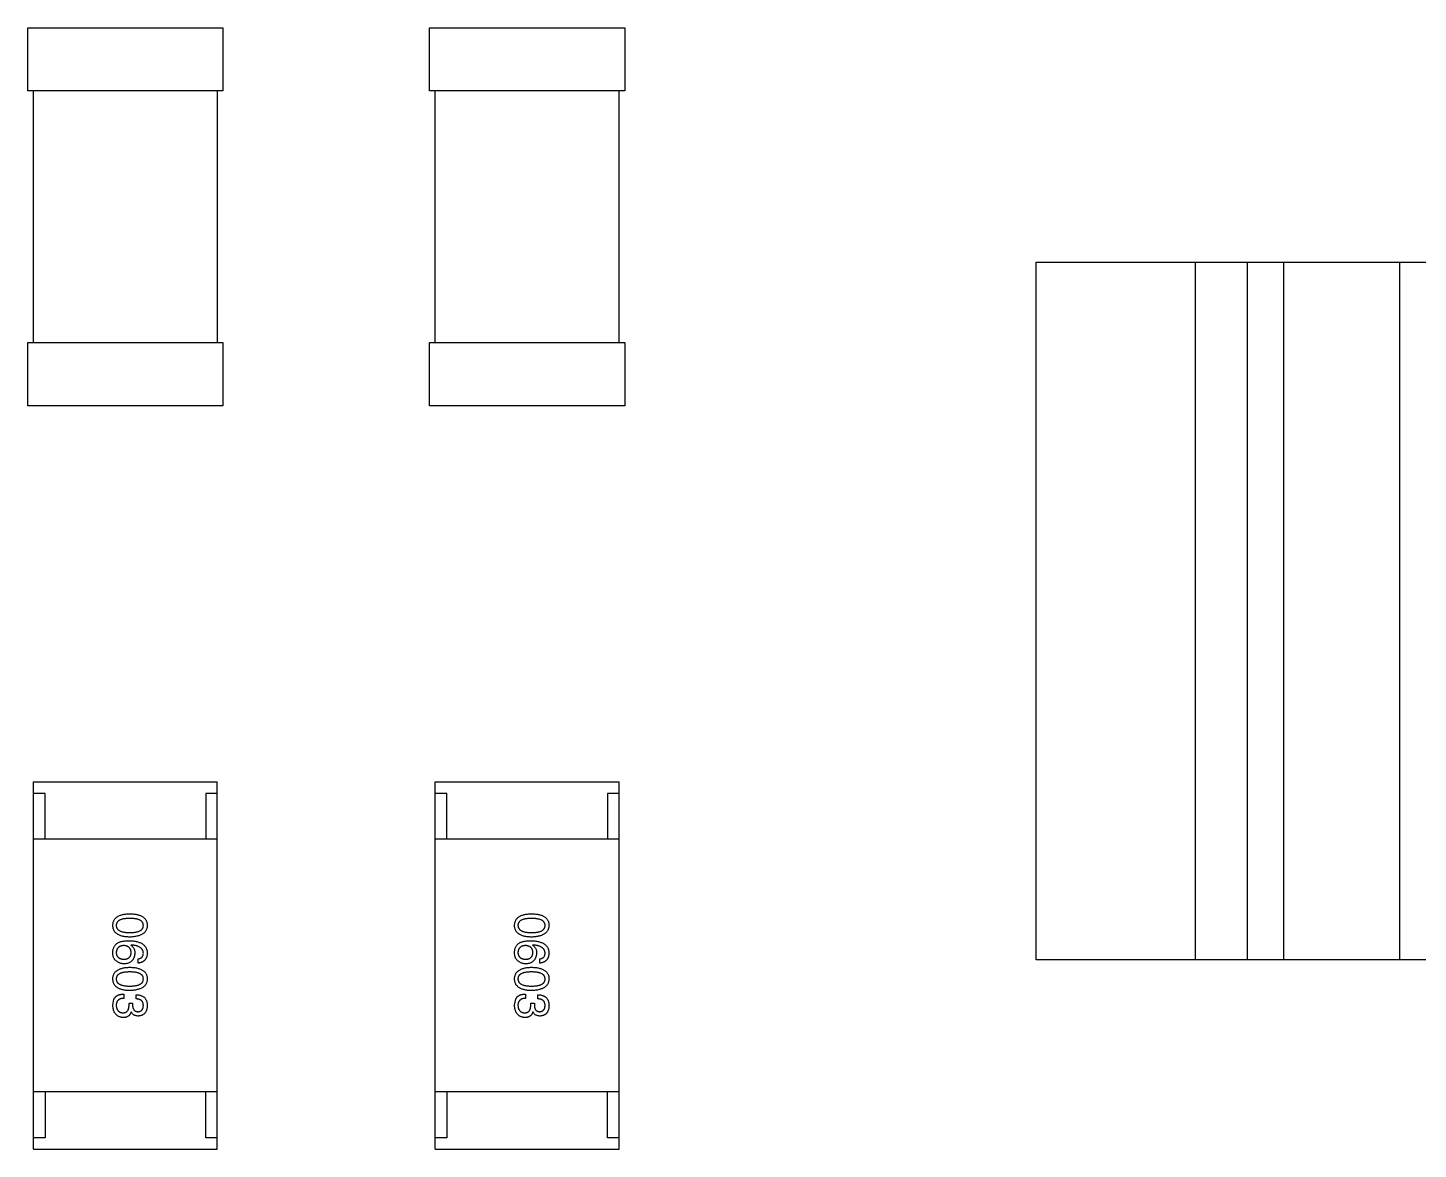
# Model space of a CAD drawing. Header units: inches. Extents: x -36 to 490, y -51 to 98.
# Drawn here: x 386.6 to 392.65, y 5.49 to 10.38 of the extents above; entities that cross this region are included whole.
import ezdxf

# ---------------------------------------------------------------- set-up
doc = ezdxf.new("R2010")
doc.units = ezdxf.units.IN
doc.header["$LTSCALE"] = 1.21
doc.header["$MEASUREMENT"] = 0
doc.layers.get('0').update_dxf_attribs({"linetype": 'CONTINUOUS'})

msp = doc.modelspace()

# ---------------------------------------------------------------- linework, layer by layer
at = {"color": 7, "linetype": 'Continuous'}
for p, q in [((386.599, 10.379), (387.449, 10.379)), ((386.599, 10.104), (386.599, 10.379)), ((387.449, 10.379), (387.449, 10.104)), ((388.3485, 10.379), (389.1985, 10.379)), ((388.3485, 10.104), (388.3485, 10.379)), ((389.1985, 10.379), (389.1985, 10.104)), ((387.449, 10.104), (386.599, 10.104)), ((386.624, 9.0075), (386.624, 10.104)), ((387.424, 10.104), (387.424, 9.0075)), ((389.1985, 10.104), (388.3485, 10.104)), ((388.3735, 9.0075), (388.3735, 10.104)), ((389.1735, 10.104), (389.1735, 9.0075)), ((390.9907, 9.3581), (392.8002, 9.3581)), ((390.9907, 6.3181), (390.9907, 9.3581)), ((391.6842, 6.3181), (391.6842, 9.3581)), ((391.9088, 9.3581), (391.9088, 6.3181)), ((392.0684, 9.3581), (392.0684, 6.3181)), ((392.5747, 6.3181), (392.5747, 9.3581)), ((386.599, 9.0075), (387.449, 9.0075)), ((386.599, 8.7325), (386.599, 9.0075)), ((387.449, 9.0075), (387.449, 8.7325)), ((388.3485, 9.0075), (389.1985, 9.0075)), ((388.3485, 8.7325), (388.3485, 9.0075)), ((389.1985, 9.0075), (389.1985, 8.7325)), ((387.449, 8.7325), (386.599, 8.7325)), ((389.1985, 8.7325), (388.3485, 8.7325)), ((386.6242, 7.0935), (387.4242, 7.0935)), ((386.6242, 5.4935), (386.6242, 7.0935)), ((387.4242, 5.4935), (387.4242, 7.0935)), ((388.3738, 7.0935), (389.1738, 7.0935)), ((388.3738, 5.4935), (388.3738, 7.0935)), ((389.1738, 5.4935), (389.1738, 7.0935)), ((386.6742, 7.0435), (386.6242, 7.0435)), ((386.6742, 6.8435), (386.6742, 7.0435)), ((387.4242, 7.0435), (387.3742, 7.0435)), ((387.3742, 7.0435), (387.3742, 6.8435)), ((388.4238, 7.0435), (388.3738, 7.0435)), ((388.4238, 6.8435), (388.4238, 7.0435)), ((389.1738, 7.0435), (389.1238, 7.0435)), ((389.1238, 7.0435), (389.1238, 6.8435)), ((387.4242, 6.8435), (386.6242, 6.8435)), ((389.1738, 6.8435), (388.3738, 6.8435)), ((387.0481, 6.383), (387.0473, 6.3822)), ((388.7976, 6.383), (388.7968, 6.3822)), ((387.0801, 6.3043), (387.0801, 6.3224)), ((388.8296, 6.3043), (388.8296, 6.3224)), ((392.8002, 6.3181), (390.9907, 6.3181)), ((386.9694, 6.1204), (386.9743, 6.1474)), ((387.0169, 6.1695), (387.0169, 6.1507)), ((387.0399, 6.1302), (387.0555, 6.1302)), ((387.0399, 6.1212), (387.0399, 6.1302)), ((387.0555, 6.1302), (387.0555, 6.1204)), ((387.071, 6.1482), (387.071, 6.1663)), ((388.7189, 6.1204), (388.7239, 6.1474)), ((388.7665, 6.1695), (388.7665, 6.1507)), ((388.7894, 6.1302), (388.805, 6.1302)), ((388.7894, 6.1212), (388.7894, 6.1302)), ((388.805, 6.1302), (388.805, 6.1204)), ((388.8206, 6.1482), (388.8206, 6.1663)), ((387.0497, 6.0917), (387.0489, 6.0917)), ((388.7993, 6.0917), (388.7985, 6.0917)), ((387.4242, 5.7435), (386.6242, 5.7435)), ((386.6742, 5.7435), (386.6742, 5.5435)), ((387.3742, 5.5435), (387.3742, 5.7435)), ((389.1738, 5.7435), (388.3738, 5.7435)), ((388.4238, 5.7435), (388.4238, 5.5435)), ((389.1238, 5.5435), (389.1238, 5.7435)), ((386.6742, 5.5435), (386.6242, 5.5435)), ((387.4242, 5.5435), (387.3742, 5.5435)), ((388.4238, 5.5435), (388.3738, 5.5435)), ((389.1738, 5.5435), (389.1238, 5.5435)), ((386.6242, 5.4935), (387.4242, 5.4935)), ((388.3738, 5.4935), (389.1738, 5.4935))]:
    msp.add_line(p, q, dxfattribs=at)
for points, knots in [([(386.9694, 6.4684), (386.9695, 6.4704), (386.9697, 6.4743), (386.9706, 6.4799), (386.9722, 6.4852), (386.9742, 6.4901), (386.9769, 6.4946), (386.9801, 6.4988), (386.9839, 6.5025), (386.9883, 6.5058), (386.9932, 6.5089), (386.9987, 6.5115), (387.0047, 6.5137), (387.0113, 6.5156), (387.0185, 6.5171), (387.0262, 6.5182), (387.0345, 6.519), (387.0402, 6.5192), (387.0432, 6.5193)], [0, 0, 0, 0, 0.059135, 0.115606, 0.169241, 0.221578, 0.273261, 0.324749, 0.377329, 0.431642, 0.488541, 0.548597, 0.612232, 0.680174, 0.752504, 0.829777, 0.912307, 1, 1, 1, 1]), ([(387.0432, 6.4988), (387.0408, 6.4988), (387.0362, 6.4987), (387.0295, 6.4983), (387.0233, 6.4978), (387.0175, 6.497), (387.0122, 6.4959), (387.0073, 6.4946), (387.0029, 6.4931), (386.999, 6.4913), (386.9955, 6.4893), (386.9924, 6.487), (386.9899, 6.4845), (386.9878, 6.4818), (386.9861, 6.4788), (386.985, 6.4755), (386.9843, 6.4721), (386.9842, 6.4697), (386.9842, 6.4684)], [0, 0, 0, 0, 0.096457, 0.187288, 0.27178, 0.350132, 0.423455, 0.491343, 0.554037, 0.612253, 0.666313, 0.717038, 0.764921, 0.811214, 0.856775, 0.902988, 0.950234, 1, 1, 1, 1]), ([(387.0432, 6.5193), (387.0462, 6.5192), (387.0521, 6.519), (387.0607, 6.5182), (387.0687, 6.5171), (387.0761, 6.5156), (387.0829, 6.5137), (387.0891, 6.5115), (387.0948, 6.5089), (387.0999, 6.5059), (387.1044, 6.5025), (387.1083, 6.4988), (387.1117, 6.4946), (387.1145, 6.4901), (387.1166, 6.4852), (387.1182, 6.48), (387.1191, 6.4743), (387.1193, 6.4704), (387.1194, 6.4684)], [0, 0, 0, 0, 0.088823, 0.172287, 0.250296, 0.323438, 0.392244, 0.456221, 0.516635, 0.573871, 0.628, 0.680335, 0.731489, 0.782557, 0.834044, 0.886738, 0.942089, 1, 1, 1, 1]), ([(387.1022, 6.4684), (387.1021, 6.4697), (387.102, 6.4721), (387.1014, 6.4755), (387.1002, 6.4788), (387.0986, 6.4818), (387.0965, 6.4845), (387.0939, 6.487), (387.0909, 6.4893), (387.0874, 6.4913), (387.0834, 6.4931), (387.0791, 6.4946), (387.0742, 6.4959), (387.0689, 6.497), (387.0631, 6.4978), (387.0569, 6.4983), (387.0502, 6.4987), (387.0456, 6.4988), (387.0432, 6.4988)], [0, 0, 0, 0, 0.049764, 0.097007, 0.143217, 0.188577, 0.235116, 0.282997, 0.333719, 0.387776, 0.445989, 0.508679, 0.576563, 0.649481, 0.728235, 0.812722, 0.903548, 1, 1, 1, 1]), ([(388.7189, 6.4684), (388.719, 6.4704), (388.7192, 6.4743), (388.7202, 6.4799), (388.7217, 6.4852), (388.7238, 6.4901), (388.7264, 6.4946), (388.7296, 6.4987), (388.7334, 6.5025), (388.7378, 6.5058), (388.7427, 6.5089), (388.7482, 6.5115), (388.7543, 6.5137), (388.7609, 6.5156), (388.768, 6.5171), (388.7758, 6.5182), (388.7841, 6.519), (388.7898, 6.5192), (388.7927, 6.5193)], [0, 0, 0, 0, 0.059135, 0.115606, 0.169241, 0.221578, 0.273261, 0.324749, 0.377329, 0.431642, 0.488541, 0.548597, 0.612232, 0.680174, 0.752504, 0.829777, 0.912307, 1, 1, 1, 1]), ([(388.7927, 6.4988), (388.7903, 6.4987), (388.7857, 6.4987), (388.779, 6.4983), (388.7728, 6.4978), (388.767, 6.497), (388.7617, 6.4959), (388.7568, 6.4946), (388.7525, 6.4931), (388.7485, 6.4913), (388.745, 6.4893), (388.742, 6.487), (388.7394, 6.4845), (388.7374, 6.4818), (388.7357, 6.4788), (388.7345, 6.4755), (388.7338, 6.4721), (388.7338, 6.4697), (388.7337, 6.4684)], [0, 0, 0, 0, 0.096457, 0.187288, 0.27178, 0.350132, 0.423455, 0.491343, 0.554037, 0.612253, 0.666313, 0.717038, 0.764921, 0.811214, 0.856775, 0.902988, 0.950234, 1, 1, 1, 1]), ([(388.7927, 6.5193), (388.7958, 6.5192), (388.8017, 6.519), (388.8102, 6.5182), (388.8182, 6.5171), (388.8256, 6.5156), (388.8325, 6.5137), (388.8387, 6.5115), (388.8444, 6.5089), (388.8495, 6.5059), (388.854, 6.5025), (388.8579, 6.4987), (388.8612, 6.4946), (388.864, 6.4901), (388.8661, 6.4852), (388.8677, 6.4799), (388.8687, 6.4743), (388.8689, 6.4704), (388.8689, 6.4684)], [0, 0, 0, 0, 0.088823, 0.172287, 0.250296, 0.323438, 0.392244, 0.456221, 0.516635, 0.573871, 0.628, 0.680335, 0.731489, 0.782557, 0.834044, 0.886738, 0.942089, 1, 1, 1, 1]), ([(388.8517, 6.4684), (388.8517, 6.4697), (388.8516, 6.4721), (388.8509, 6.4755), (388.8498, 6.4788), (388.8481, 6.4818), (388.846, 6.4845), (388.8435, 6.487), (388.8404, 6.4893), (388.8369, 6.4913), (388.833, 6.4931), (388.8286, 6.4946), (388.8237, 6.4958), (388.8184, 6.497), (388.8127, 6.4978), (388.8064, 6.4983), (388.7997, 6.4987), (388.7951, 6.4987), (388.7927, 6.4988)], [0, 0, 0, 0, 0.049764, 0.097007, 0.143217, 0.188577, 0.235116, 0.282997, 0.333719, 0.387776, 0.445989, 0.508679, 0.576563, 0.649481, 0.728235, 0.812722, 0.903548, 1, 1, 1, 1]), ([(387.0432, 6.4176), (387.0402, 6.4177), (387.0345, 6.4179), (387.0262, 6.4187), (387.0185, 6.4198), (387.0113, 6.4213), (387.0047, 6.4232), (386.9987, 6.4254), (386.9932, 6.428), (386.9883, 6.431), (386.9839, 6.4344), (386.9801, 6.4381), (386.9769, 6.4423), (386.9742, 6.4468), (386.9722, 6.4517), (386.9706, 6.4569), (386.9697, 6.4626), (386.9695, 6.4665), (386.9694, 6.4684)], [0, 0, 0, 0, 0.08769, 0.170218, 0.24749, 0.319818, 0.387758, 0.451391, 0.511445, 0.568185, 0.622681, 0.67526, 0.726746, 0.778428, 0.830764, 0.884397, 0.940866, 1, 1, 1, 1]), ([(386.9842, 6.4684), (386.9842, 6.4672), (386.9844, 6.4647), (386.9852, 6.4612), (386.9864, 6.4578), (386.9881, 6.4548), (386.9902, 6.4519), (386.9928, 6.4494), (386.9959, 6.447), (386.9994, 6.445), (387.0033, 6.4431), (387.0077, 6.4416), (387.0125, 6.4402), (387.0178, 6.4392), (387.0235, 6.4383), (387.0297, 6.4377), (387.0363, 6.4374), (387.0408, 6.4373), (387.0432, 6.4373)], [0, 0, 0, 0, 0.050879, 0.099377, 0.146973, 0.193618, 0.240619, 0.289461, 0.34047, 0.395283, 0.453059, 0.515633, 0.582666, 0.655287, 0.732971, 0.815933, 0.905166, 1, 1, 1, 1]), ([(387.0432, 6.4373), (387.0456, 6.4373), (387.0502, 6.4374), (387.0569, 6.4377), (387.0631, 6.4383), (387.0689, 6.4392), (387.0742, 6.4403), (387.079, 6.4416), (387.0834, 6.4431), (387.0874, 6.445), (387.0909, 6.4471), (387.0939, 6.4494), (387.0965, 6.4519), (387.0986, 6.4547), (387.1002, 6.4578), (387.1014, 6.4612), (387.102, 6.4647), (387.1021, 6.4672), (387.1022, 6.4684)], [0, 0, 0, 0, 0.095719, 0.185854, 0.269738, 0.347952, 0.420315, 0.487894, 0.550245, 0.608186, 0.662454, 0.713283, 0.761375, 0.808209, 0.854301, 0.901312, 0.949396, 1, 1, 1, 1]), ([(387.1194, 6.4684), (387.1193, 6.4665), (387.1191, 6.4627), (387.118, 6.4571), (387.1163, 6.4519), (387.1141, 6.4471), (387.1114, 6.4426), (387.108, 6.4385), (387.104, 6.4348), (387.0995, 6.4314), (387.0944, 6.4284), (387.0888, 6.4258), (387.0826, 6.4235), (387.0758, 6.4216), (387.0684, 6.4201), (387.0605, 6.4189), (387.052, 6.418), (387.0462, 6.4178), (387.0432, 6.4176)], [0, 0, 0, 0, 0.057415, 0.112361, 0.16496, 0.216437, 0.267441, 0.318839, 0.371478, 0.426325, 0.483626, 0.544235, 0.608673, 0.677374, 0.750405, 0.828394, 0.911525, 1, 1, 1, 1]), ([(388.7927, 6.4176), (388.7898, 6.4177), (388.7841, 6.4179), (388.7758, 6.4187), (388.768, 6.4198), (388.7609, 6.4213), (388.7543, 6.4232), (388.7482, 6.4254), (388.7427, 6.428), (388.7378, 6.431), (388.7334, 6.4344), (388.7296, 6.4381), (388.7264, 6.4423), (388.7238, 6.4468), (388.7217, 6.4517), (388.7202, 6.4569), (388.7192, 6.4626), (388.719, 6.4665), (388.7189, 6.4684)], [0, 0, 0, 0, 0.08769, 0.170218, 0.24749, 0.319818, 0.387758, 0.451391, 0.511445, 0.568185, 0.622681, 0.67526, 0.726746, 0.778428, 0.830764, 0.884397, 0.940866, 1, 1, 1, 1]), ([(388.7337, 6.4684), (388.7338, 6.4672), (388.7339, 6.4647), (388.7347, 6.4611), (388.736, 6.4578), (388.7376, 6.4548), (388.7398, 6.4519), (388.7424, 6.4494), (388.7454, 6.447), (388.7489, 6.445), (388.7529, 6.4431), (388.7572, 6.4416), (388.7621, 6.4402), (388.7673, 6.4392), (388.773, 6.4383), (388.7792, 6.4377), (388.7858, 6.4374), (388.7904, 6.4373), (388.7927, 6.4373)], [0, 0, 0, 0, 0.050879, 0.099377, 0.146973, 0.193618, 0.240619, 0.289461, 0.34047, 0.395283, 0.453059, 0.515633, 0.582666, 0.655287, 0.732971, 0.815933, 0.905166, 1, 1, 1, 1]), ([(388.7927, 6.4373), (388.7951, 6.4373), (388.7997, 6.4374), (388.8064, 6.4377), (388.8127, 6.4383), (388.8184, 6.4392), (388.8237, 6.4402), (388.8286, 6.4416), (388.833, 6.4431), (388.8369, 6.4449), (388.8404, 6.4471), (388.8435, 6.4493), (388.846, 6.4519), (388.8481, 6.4547), (388.8498, 6.4578), (388.8509, 6.4612), (388.8516, 6.4647), (388.8517, 6.4672), (388.8517, 6.4684)], [0, 0, 0, 0, 0.095719, 0.185854, 0.269738, 0.347952, 0.420315, 0.487894, 0.550245, 0.608186, 0.662454, 0.713283, 0.761375, 0.808209, 0.854301, 0.901312, 0.949396, 1, 1, 1, 1]), ([(388.8689, 6.4684), (388.8688, 6.4665), (388.8686, 6.4626), (388.8675, 6.4571), (388.8659, 6.4519), (388.8637, 6.4471), (388.8609, 6.4426), (388.8575, 6.4385), (388.8536, 6.4348), (388.8491, 6.4314), (388.844, 6.4284), (388.8383, 6.4258), (388.8321, 6.4235), (388.8253, 6.4216), (388.818, 6.4201), (388.8101, 6.4189), (388.8016, 6.418), (388.7957, 6.4178), (388.7927, 6.4176)], [0, 0, 0, 0, 0.057415, 0.112361, 0.16496, 0.216437, 0.267441, 0.318839, 0.371478, 0.426325, 0.483626, 0.544235, 0.608673, 0.677374, 0.750405, 0.828394, 0.911525, 1, 1, 1, 1]), ([(386.9694, 6.3527), (386.9695, 6.3547), (386.9697, 6.3588), (386.9708, 6.3646), (386.9724, 6.37), (386.9746, 6.3751), (386.9774, 6.3797), (386.9807, 6.384), (386.9846, 6.3879), (386.9876, 6.3901), (386.9891, 6.3912)], [0, 0, 0, 0, 0.137449, 0.267856, 0.393219, 0.514735, 0.63397, 0.753734, 0.874967, 1, 1, 1, 1]), ([(387.0169, 6.3806), (387.0157, 6.3805), (387.0131, 6.3803), (387.0095, 6.3798), (387.0061, 6.379), (387.0029, 6.3781), (387, 6.3769), (386.9974, 6.3754), (386.9949, 6.3739), (386.9928, 6.372), (386.9908, 6.3699), (386.9891, 6.3676), (386.9876, 6.3651), (386.9865, 6.3624), (386.9855, 6.3595), (386.9848, 6.3563), (386.9843, 6.3529), (386.9842, 6.3506), (386.9842, 6.3494)], [0, 0, 0, 0, 0.076467, 0.148148, 0.216496, 0.280559, 0.342274, 0.401168, 0.458322, 0.514073, 0.569257, 0.62465, 0.68124, 0.739113, 0.799947, 0.862804, 0.929597, 1, 1, 1, 1]), ([(386.9891, 6.3912), (386.9906, 6.3921), (386.9939, 6.3938), (386.9991, 6.396), (387.0048, 6.3978), (387.0109, 6.3993), (387.0175, 6.4005), (387.0246, 6.4013), (387.0321, 6.4018), (387.0372, 6.4018), (387.0399, 6.4019)], [0, 0, 0, 0, 0.101889, 0.209155, 0.322694, 0.442863, 0.569758, 0.70479, 0.848502, 1, 1, 1, 1]), ([(387.0489, 6.3502), (387.0489, 6.3514), (387.0488, 6.3537), (387.0483, 6.3569), (387.0476, 6.36), (387.0467, 6.3629), (387.0455, 6.3655), (387.0441, 6.3679), (387.0424, 6.3702), (387.0405, 6.3722), (387.0384, 6.374), (387.036, 6.3756), (387.0334, 6.3769), (387.0306, 6.3781), (387.0275, 6.379), (387.0242, 6.3798), (387.0207, 6.3803), (387.0182, 6.3805), (387.0169, 6.3806)], [0, 0, 0, 0, 0.070453, 0.136523, 0.199866, 0.260392, 0.318446, 0.374657, 0.430182, 0.485556, 0.541071, 0.598396, 0.657208, 0.718642, 0.783247, 0.851631, 0.923928, 1, 1, 1, 1]), ([(387.0399, 6.4019), (387.043, 6.4018), (387.0492, 6.4016), (387.058, 6.4007), (387.0663, 6.3996), (387.0739, 6.398), (387.081, 6.396), (387.0875, 6.3936), (387.0934, 6.3909), (387.0987, 6.3876), (387.1034, 6.3841), (387.1075, 6.3801), (387.111, 6.3757), (387.1139, 6.3709), (387.1162, 6.3656), (387.1179, 6.36), (387.119, 6.354), (387.1193, 6.3499), (387.1194, 6.3478)], [0, 0, 0, 0, 0.087517, 0.169686, 0.246944, 0.319347, 0.387088, 0.450961, 0.511075, 0.567974, 0.622351, 0.675039, 0.726853, 0.778688, 0.83093, 0.884738, 0.941043, 1, 1, 1, 1]), ([(387.0473, 6.3822), (387.0487, 6.3813), (387.0515, 6.3796), (387.0552, 6.3765), (387.0584, 6.3728), (387.0609, 6.3687), (387.0629, 6.3641), (387.0643, 6.3591), (387.0652, 6.3536), (387.0653, 6.3497), (387.0653, 6.3478)], [0, 0, 0, 0, 0.122276, 0.239997, 0.35611, 0.473903, 0.59404, 0.720428, 0.855383, 1, 1, 1, 1]), ([(387.1022, 6.3478), (387.1021, 6.3491), (387.1019, 6.3516), (387.101, 6.3553), (387.0999, 6.3588), (387.0982, 6.362), (387.0963, 6.365), (387.0938, 6.3678), (387.091, 6.3703), (387.0878, 6.3727), (387.0842, 6.3748), (387.0802, 6.3766), (387.0758, 6.3782), (387.0711, 6.3797), (387.0659, 6.3808), (387.0603, 6.3818), (387.0543, 6.3826), (387.0502, 6.3829), (387.0481, 6.383)], [0, 0, 0, 0, 0.054741, 0.107075, 0.158339, 0.208382, 0.258772, 0.310045, 0.362765, 0.417822, 0.475982, 0.537466, 0.602901, 0.673037, 0.747247, 0.826291, 0.910782, 1, 1, 1, 1]), ([(388.7189, 6.3527), (388.7191, 6.3547), (388.7193, 6.3588), (388.7204, 6.3646), (388.722, 6.37), (388.7242, 6.375), (388.7269, 6.3797), (388.7303, 6.384), (388.7341, 6.3879), (388.7371, 6.3901), (388.7386, 6.3912)], [0, 0, 0, 0, 0.137449, 0.267856, 0.393219, 0.514735, 0.63397, 0.753734, 0.874967, 1, 1, 1, 1]), ([(388.7665, 6.3806), (388.7652, 6.3805), (388.7627, 6.3803), (388.759, 6.3797), (388.7557, 6.379), (388.7525, 6.3781), (388.7496, 6.3769), (388.7469, 6.3754), (388.7445, 6.3739), (388.7423, 6.372), (388.7403, 6.3699), (388.7387, 6.3676), (388.7372, 6.3651), (388.736, 6.3624), (388.735, 6.3595), (388.7344, 6.3563), (388.7338, 6.3529), (388.7338, 6.3506), (388.7337, 6.3494)], [0, 0, 0, 0, 0.076467, 0.148148, 0.216496, 0.280559, 0.342274, 0.401168, 0.458322, 0.514073, 0.569257, 0.62465, 0.68124, 0.739113, 0.799947, 0.862804, 0.929597, 1, 1, 1, 1]), ([(388.7386, 6.3912), (388.7402, 6.3921), (388.7434, 6.3938), (388.7486, 6.396), (388.7543, 6.3978), (388.7605, 6.3993), (388.767, 6.4005), (388.7741, 6.4013), (388.7816, 6.4018), (388.7868, 6.4018), (388.7894, 6.4019)], [0, 0, 0, 0, 0.101889, 0.209155, 0.322694, 0.442863, 0.569758, 0.70479, 0.848502, 1, 1, 1, 1]), ([(388.7985, 6.3502), (388.7984, 6.3514), (388.7983, 6.3536), (388.7978, 6.3569), (388.7972, 6.36), (388.7962, 6.3629), (388.7951, 6.3655), (388.7936, 6.3679), (388.792, 6.3702), (388.7901, 6.3722), (388.788, 6.374), (388.7856, 6.3756), (388.783, 6.3769), (388.7801, 6.3781), (388.7771, 6.379), (388.7738, 6.3798), (388.7702, 6.3803), (388.7677, 6.3805), (388.7665, 6.3806)], [0, 0, 0, 0, 0.070453, 0.136523, 0.199866, 0.260392, 0.318446, 0.374657, 0.430182, 0.485556, 0.541071, 0.598396, 0.657208, 0.718642, 0.783247, 0.851631, 0.923928, 1, 1, 1, 1]), ([(388.7894, 6.4019), (388.7926, 6.4018), (388.7987, 6.4016), (388.8075, 6.4007), (388.8158, 6.3996), (388.8235, 6.398), (388.8306, 6.396), (388.837, 6.3936), (388.8429, 6.3908), (388.8482, 6.3876), (388.853, 6.3841), (388.857, 6.3801), (388.8606, 6.3757), (388.8635, 6.3708), (388.8658, 6.3656), (388.8675, 6.36), (388.8686, 6.354), (388.8688, 6.3499), (388.8689, 6.3478)], [0, 0, 0, 0, 0.087517, 0.169686, 0.246944, 0.319347, 0.387088, 0.450961, 0.511075, 0.567974, 0.622351, 0.675039, 0.726853, 0.778688, 0.83093, 0.884738, 0.941043, 1, 1, 1, 1]), ([(388.7968, 6.3822), (388.7983, 6.3813), (388.8011, 6.3796), (388.8048, 6.3765), (388.8079, 6.3728), (388.8105, 6.3687), (388.8124, 6.3641), (388.8139, 6.3591), (388.8147, 6.3536), (388.8148, 6.3497), (388.8149, 6.3478)], [0, 0, 0, 0, 0.122276, 0.239997, 0.35611, 0.473903, 0.59404, 0.720428, 0.855383, 1, 1, 1, 1]), ([(388.8517, 6.3478), (388.8516, 6.3491), (388.8515, 6.3516), (388.8506, 6.3553), (388.8494, 6.3588), (388.8478, 6.362), (388.8458, 6.365), (388.8434, 6.3678), (388.8406, 6.3703), (388.8374, 6.3727), (388.8338, 6.3748), (388.8298, 6.3766), (388.8254, 6.3782), (388.8206, 6.3797), (388.8154, 6.3808), (388.8098, 6.3818), (388.8039, 6.3826), (388.7998, 6.3829), (388.7976, 6.383)], [0, 0, 0, 0, 0.054741, 0.107075, 0.158339, 0.208382, 0.258772, 0.310045, 0.362765, 0.417822, 0.475982, 0.537466, 0.602901, 0.673037, 0.747247, 0.826291, 0.910782, 1, 1, 1, 1]), ([(386.9817, 6.3158), (386.9806, 6.3167), (386.9785, 6.3186), (386.9759, 6.3221), (386.9737, 6.326), (386.972, 6.3304), (386.9706, 6.3353), (386.9698, 6.3407), (386.9693, 6.3465), (386.9694, 6.3506), (386.9694, 6.3527)], [0, 0, 0, 0, 0.105033, 0.21147, 0.321511, 0.438526, 0.563605, 0.698055, 0.843218, 1, 1, 1, 1]), ([(387.0186, 6.301), (387.0168, 6.3011), (387.0134, 6.3012), (387.0083, 6.3019), (387.0034, 6.303), (386.9987, 6.3046), (386.9941, 6.3068), (386.9898, 6.3093), (386.9856, 6.3123), (386.983, 6.3146), (386.9817, 6.3158)], [0, 0, 0, 0, 0.12904, 0.253809, 0.377066, 0.499122, 0.621469, 0.744665, 0.870607, 1, 1, 1, 1]), ([(386.9842, 6.3494), (386.9843, 6.3483), (386.9844, 6.3462), (386.985, 6.3431), (386.9858, 6.3402), (386.9868, 6.3375), (386.9881, 6.335), (386.9896, 6.3327), (386.9914, 6.3306), (386.9934, 6.3287), (386.9956, 6.3269), (386.9981, 6.3255), (387.0008, 6.3241), (387.0037, 6.3231), (387.0069, 6.3222), (387.0103, 6.3215), (387.0139, 6.321), (387.0165, 6.3208), (387.0178, 6.3207)], [0, 0, 0, 0, 0.066682, 0.130303, 0.190802, 0.248749, 0.30534, 0.361219, 0.415721, 0.471765, 0.528279, 0.586428, 0.64659, 0.710143, 0.776461, 0.846692, 0.921137, 1, 1, 1, 1]), ([(387.0178, 6.3207), (387.019, 6.3208), (387.0214, 6.321), (387.0248, 6.3215), (387.0281, 6.3222), (387.0311, 6.3231), (387.0338, 6.3243), (387.0364, 6.3256), (387.0387, 6.3271), (387.0408, 6.3289), (387.0426, 6.3308), (387.0442, 6.333), (387.0456, 6.3354), (387.0467, 6.3379), (387.0476, 6.3407), (387.0483, 6.3437), (387.0488, 6.3469), (387.0489, 6.3491), (387.0489, 6.3502)], [0, 0, 0, 0, 0.076288, 0.14871, 0.216387, 0.281386, 0.342528, 0.402111, 0.4591, 0.514852, 0.569974, 0.625644, 0.682226, 0.740156, 0.800362, 0.863471, 0.930116, 1, 1, 1, 1]), ([(387.0653, 6.3478), (387.0651, 6.3459), (387.0648, 6.3424), (387.0639, 6.3373), (387.0628, 6.3324), (387.0612, 6.328), (387.0594, 6.3239), (387.0573, 6.32), (387.0548, 6.3166), (387.052, 6.3135), (387.049, 6.3107), (387.0455, 6.3083), (387.0418, 6.3062), (387.0378, 6.3045), (387.0334, 6.3031), (387.0288, 6.3021), (387.0238, 6.3013), (387.0204, 6.3011), (387.0186, 6.301)], [0, 0, 0, 0, 0.074228, 0.144548, 0.211288, 0.274576, 0.335162, 0.393915, 0.450599, 0.506657, 0.562409, 0.618617, 0.676096, 0.735061, 0.79654, 0.860906, 0.928473, 1, 1, 1, 1]), ([(387.0801, 6.3224), (387.0818, 6.3227), (387.0851, 6.3235), (387.0897, 6.3253), (387.0936, 6.3277), (387.0968, 6.3306), (387.0992, 6.3342), (387.1009, 6.3382), (387.102, 6.3428), (387.1021, 6.3461), (387.1022, 6.3478)], [0, 0, 0, 0, 0.1439, 0.274233, 0.394478, 0.509388, 0.621911, 0.738504, 0.863414, 1, 1, 1, 1]), ([(387.1194, 6.3478), (387.1193, 6.3462), (387.119, 6.3431), (387.1183, 6.3386), (387.1174, 6.3343), (387.1161, 6.3303), (387.1146, 6.3266), (387.1128, 6.3232), (387.1107, 6.3201), (387.1084, 6.3172), (387.1058, 6.3146), (387.1029, 6.3123), (387.0998, 6.3103), (387.0963, 6.3085), (387.0927, 6.307), (387.0887, 6.3059), (387.0845, 6.3049), (387.0816, 6.3045), (387.0801, 6.3043)], [0, 0, 0, 0, 0.073784, 0.144317, 0.211047, 0.274818, 0.336501, 0.395724, 0.453465, 0.510016, 0.566585, 0.622844, 0.680328, 0.739335, 0.800408, 0.863904, 0.93053, 1, 1, 1, 1]), ([(388.7312, 6.3158), (388.7302, 6.3167), (388.7281, 6.3186), (388.7255, 6.3221), (388.7232, 6.326), (388.7215, 6.3304), (388.7202, 6.3353), (388.7193, 6.3407), (388.7188, 6.3465), (388.7189, 6.3506), (388.7189, 6.3527)], [0, 0, 0, 0, 0.105033, 0.21147, 0.321511, 0.438526, 0.563605, 0.698055, 0.843218, 1, 1, 1, 1]), ([(388.7681, 6.301), (388.7664, 6.3011), (388.7629, 6.3012), (388.7578, 6.3019), (388.7529, 6.303), (388.7482, 6.3046), (388.7437, 6.3068), (388.7393, 6.3093), (388.7351, 6.3123), (388.7325, 6.3146), (388.7312, 6.3158)], [0, 0, 0, 0, 0.12904, 0.253809, 0.377066, 0.499122, 0.621469, 0.744665, 0.870607, 1, 1, 1, 1]), ([(388.7337, 6.3494), (388.7338, 6.3483), (388.734, 6.3462), (388.7345, 6.3431), (388.7353, 6.3402), (388.7364, 6.3375), (388.7376, 6.335), (388.7391, 6.3327), (388.7409, 6.3306), (388.7429, 6.3287), (388.7451, 6.3269), (388.7476, 6.3255), (388.7503, 6.3241), (388.7533, 6.3231), (388.7564, 6.3222), (388.7598, 6.3215), (388.7635, 6.321), (388.766, 6.3208), (388.7673, 6.3207)], [0, 0, 0, 0, 0.066682, 0.130303, 0.190802, 0.248749, 0.30534, 0.361219, 0.415721, 0.471765, 0.528279, 0.586428, 0.64659, 0.710143, 0.776461, 0.846692, 0.921137, 1, 1, 1, 1]), ([(388.7673, 6.3207), (388.7685, 6.3208), (388.7709, 6.321), (388.7744, 6.3215), (388.7776, 6.3222), (388.7806, 6.3231), (388.7834, 6.3243), (388.7859, 6.3256), (388.7882, 6.3271), (388.7903, 6.3289), (388.7921, 6.3308), (388.7937, 6.333), (388.7951, 6.3354), (388.7963, 6.3379), (388.7972, 6.3407), (388.7978, 6.3437), (388.7983, 6.3469), (388.7984, 6.3491), (388.7985, 6.3502)], [0, 0, 0, 0, 0.076288, 0.14871, 0.216387, 0.281386, 0.342528, 0.402111, 0.4591, 0.514852, 0.569974, 0.625644, 0.682226, 0.740156, 0.800362, 0.863471, 0.930116, 1, 1, 1, 1]), ([(388.8149, 6.3478), (388.8147, 6.3459), (388.8144, 6.3424), (388.8135, 6.3372), (388.8123, 6.3324), (388.8108, 6.328), (388.8089, 6.3239), (388.8068, 6.32), (388.8043, 6.3166), (388.8016, 6.3135), (388.7985, 6.3107), (388.7951, 6.3083), (388.7914, 6.3062), (388.7873, 6.3045), (388.783, 6.3031), (388.7783, 6.3021), (388.7733, 6.3013), (388.7699, 6.3011), (388.7681, 6.301)], [0, 0, 0, 0, 0.074228, 0.144548, 0.211288, 0.274576, 0.335162, 0.393915, 0.450599, 0.506657, 0.562409, 0.618617, 0.676096, 0.735061, 0.79654, 0.860906, 0.928473, 1, 1, 1, 1]), ([(388.8296, 6.3224), (388.8313, 6.3227), (388.8347, 6.3235), (388.8392, 6.3253), (388.8431, 6.3277), (388.8463, 6.3306), (388.8488, 6.3342), (388.8505, 6.3382), (388.8516, 6.3428), (388.8517, 6.3461), (388.8517, 6.3478)], [0, 0, 0, 0, 0.1439, 0.274233, 0.394478, 0.509388, 0.621911, 0.738504, 0.863414, 1, 1, 1, 1]), ([(388.8689, 6.3478), (388.8688, 6.3462), (388.8686, 6.3431), (388.8679, 6.3385), (388.8669, 6.3343), (388.8656, 6.3303), (388.8641, 6.3266), (388.8623, 6.3232), (388.8603, 6.3201), (388.858, 6.3172), (388.8553, 6.3146), (388.8524, 6.3123), (388.8493, 6.3103), (388.8459, 6.3085), (388.8422, 6.307), (388.8382, 6.3058), (388.834, 6.3049), (388.8311, 6.3045), (388.8296, 6.3043)], [0, 0, 0, 0, 0.073784, 0.144317, 0.211047, 0.274818, 0.336501, 0.395724, 0.453465, 0.510016, 0.566585, 0.622844, 0.680328, 0.739335, 0.800408, 0.863904, 0.93053, 1, 1, 1, 1]), ([(386.9694, 6.2353), (386.9695, 6.2373), (386.9697, 6.2412), (386.9706, 6.2468), (386.9722, 6.252), (386.9742, 6.2569), (386.9769, 6.2615), (386.9801, 6.2656), (386.9839, 6.2694), (386.9883, 6.2727), (386.9932, 6.2757), (386.9987, 6.2783), (387.0047, 6.2806), (387.0113, 6.2824), (387.0185, 6.284), (387.0262, 6.285), (387.0345, 6.2858), (387.0402, 6.286), (387.0432, 6.2861)], [0, 0, 0, 0, 0.059135, 0.115606, 0.169241, 0.221578, 0.273261, 0.324749, 0.377329, 0.431642, 0.488541, 0.548597, 0.612232, 0.680174, 0.752504, 0.829777, 0.912307, 1, 1, 1, 1]), ([(387.0432, 6.2656), (387.0408, 6.2656), (387.0362, 6.2656), (387.0295, 6.2652), (387.0233, 6.2646), (387.0175, 6.2638), (387.0122, 6.2627), (387.0073, 6.2615), (387.0029, 6.2599), (386.999, 6.2581), (386.9955, 6.2561), (386.9924, 6.2539), (386.9899, 6.2514), (386.9878, 6.2486), (386.9861, 6.2456), (386.985, 6.2424), (386.9843, 6.2389), (386.9842, 6.2365), (386.9842, 6.2353)], [0, 0, 0, 0, 0.096457, 0.187288, 0.27178, 0.350132, 0.423455, 0.491343, 0.554037, 0.612253, 0.666313, 0.717038, 0.764921, 0.811214, 0.856775, 0.902988, 0.950234, 1, 1, 1, 1]), ([(387.0432, 6.2861), (387.0462, 6.286), (387.0521, 6.2858), (387.0607, 6.285), (387.0687, 6.284), (387.0761, 6.2824), (387.0829, 6.2806), (387.0891, 6.2783), (387.0948, 6.2757), (387.0999, 6.2727), (387.1044, 6.2694), (387.1083, 6.2656), (387.1117, 6.2615), (387.1145, 6.257), (387.1166, 6.252), (387.1182, 6.2468), (387.1191, 6.2412), (387.1193, 6.2373), (387.1194, 6.2353)], [0, 0, 0, 0, 0.088823, 0.172287, 0.250296, 0.323438, 0.392244, 0.456221, 0.516635, 0.573871, 0.628, 0.680335, 0.731489, 0.782557, 0.834044, 0.886738, 0.942089, 1, 1, 1, 1]), ([(387.1022, 6.2353), (387.1021, 6.2365), (387.102, 6.2389), (387.1014, 6.2424), (387.1002, 6.2456), (387.0986, 6.2486), (387.0965, 6.2514), (387.0939, 6.2539), (387.0909, 6.2561), (387.0874, 6.2581), (387.0834, 6.2599), (387.0791, 6.2615), (387.0742, 6.2627), (387.0689, 6.2638), (387.0631, 6.2646), (387.0569, 6.2652), (387.0502, 6.2656), (387.0456, 6.2656), (387.0432, 6.2656)], [0, 0, 0, 0, 0.049764, 0.097007, 0.143217, 0.188577, 0.235116, 0.282997, 0.333719, 0.387776, 0.445989, 0.508679, 0.576563, 0.649481, 0.728235, 0.812722, 0.903548, 1, 1, 1, 1]), ([(388.7189, 6.2353), (388.719, 6.2373), (388.7192, 6.2412), (388.7202, 6.2468), (388.7217, 6.252), (388.7238, 6.2569), (388.7264, 6.2615), (388.7296, 6.2656), (388.7334, 6.2694), (388.7378, 6.2727), (388.7427, 6.2757), (388.7482, 6.2783), (388.7543, 6.2806), (388.7609, 6.2824), (388.768, 6.2839), (388.7758, 6.285), (388.7841, 6.2858), (388.7898, 6.286), (388.7927, 6.2861)], [0, 0, 0, 0, 0.059135, 0.115606, 0.169241, 0.221578, 0.273261, 0.324749, 0.377329, 0.431642, 0.488541, 0.548597, 0.612232, 0.680174, 0.752504, 0.829777, 0.912307, 1, 1, 1, 1]), ([(388.7927, 6.2656), (388.7903, 6.2656), (388.7857, 6.2656), (388.779, 6.2652), (388.7728, 6.2646), (388.767, 6.2638), (388.7617, 6.2627), (388.7568, 6.2615), (388.7525, 6.2599), (388.7485, 6.2581), (388.745, 6.2561), (388.742, 6.2539), (388.7394, 6.2514), (388.7374, 6.2486), (388.7357, 6.2456), (388.7345, 6.2424), (388.7338, 6.2389), (388.7338, 6.2365), (388.7337, 6.2353)], [0, 0, 0, 0, 0.096457, 0.187288, 0.27178, 0.350132, 0.423455, 0.491343, 0.554037, 0.612253, 0.666313, 0.717038, 0.764921, 0.811214, 0.856775, 0.902988, 0.950234, 1, 1, 1, 1]), ([(388.7927, 6.2861), (388.7958, 6.286), (388.8017, 6.2858), (388.8102, 6.285), (388.8182, 6.2839), (388.8256, 6.2824), (388.8325, 6.2806), (388.8387, 6.2783), (388.8444, 6.2757), (388.8495, 6.2727), (388.854, 6.2694), (388.8579, 6.2656), (388.8612, 6.2615), (388.864, 6.2569), (388.8661, 6.252), (388.8677, 6.2468), (388.8687, 6.2412), (388.8689, 6.2373), (388.8689, 6.2353)], [0, 0, 0, 0, 0.088823, 0.172287, 0.250296, 0.323438, 0.392244, 0.456221, 0.516635, 0.573871, 0.628, 0.680335, 0.731489, 0.782557, 0.834044, 0.886738, 0.942089, 1, 1, 1, 1]), ([(388.8517, 6.2353), (388.8517, 6.2365), (388.8516, 6.2389), (388.8509, 6.2424), (388.8498, 6.2456), (388.8481, 6.2486), (388.846, 6.2514), (388.8435, 6.2539), (388.8404, 6.2561), (388.8369, 6.2581), (388.833, 6.2599), (388.8286, 6.2615), (388.8237, 6.2627), (388.8184, 6.2638), (388.8127, 6.2646), (388.8064, 6.2652), (388.7997, 6.2656), (388.7951, 6.2656), (388.7927, 6.2656)], [0, 0, 0, 0, 0.049764, 0.097007, 0.143217, 0.188577, 0.235116, 0.282997, 0.333719, 0.387776, 0.445989, 0.508679, 0.576563, 0.649481, 0.728235, 0.812722, 0.903548, 1, 1, 1, 1]), ([(387.0432, 6.1845), (387.0402, 6.1846), (387.0345, 6.1848), (387.0262, 6.1855), (387.0185, 6.1866), (387.0113, 6.1882), (387.0047, 6.19), (386.9987, 6.1923), (386.9932, 6.1949), (386.9883, 6.1979), (386.9839, 6.2012), (386.9801, 6.205), (386.9769, 6.2091), (386.9742, 6.2136), (386.9722, 6.2185), (386.9706, 6.2238), (386.9697, 6.2294), (386.9695, 6.2333), (386.9694, 6.2353)], [0, 0, 0, 0, 0.08769, 0.170218, 0.24749, 0.319818, 0.387758, 0.451391, 0.511445, 0.568185, 0.622681, 0.67526, 0.726746, 0.778428, 0.830764, 0.884397, 0.940866, 1, 1, 1, 1]), ([(386.9842, 6.2353), (386.9842, 6.234), (386.9844, 6.2316), (386.9852, 6.228), (386.9864, 6.2247), (386.9881, 6.2216), (386.9902, 6.2188), (386.9928, 6.2162), (386.9959, 6.2139), (386.9994, 6.2118), (387.0033, 6.21), (387.0077, 6.2084), (387.0125, 6.2071), (387.0178, 6.206), (387.0235, 6.2052), (387.0297, 6.2046), (387.0363, 6.2042), (387.0408, 6.2042), (387.0432, 6.2041)], [0, 0, 0, 0, 0.050879, 0.099377, 0.146973, 0.193618, 0.240619, 0.289461, 0.34047, 0.395283, 0.453059, 0.515633, 0.582666, 0.655287, 0.732971, 0.815933, 0.905166, 1, 1, 1, 1]), ([(387.0432, 6.2041), (387.0456, 6.2042), (387.0502, 6.2042), (387.0569, 6.2046), (387.0631, 6.2052), (387.0689, 6.206), (387.0742, 6.2071), (387.079, 6.2084), (387.0834, 6.21), (387.0874, 6.2118), (387.0909, 6.2139), (387.0939, 6.2162), (387.0965, 6.2188), (387.0986, 6.2216), (387.1002, 6.2247), (387.1014, 6.228), (387.102, 6.2316), (387.1021, 6.234), (387.1022, 6.2353)], [0, 0, 0, 0, 0.095719, 0.185854, 0.269738, 0.347952, 0.420315, 0.487894, 0.550245, 0.608186, 0.662454, 0.713283, 0.761375, 0.808209, 0.854301, 0.901312, 0.949396, 1, 1, 1, 1]), ([(387.1194, 6.2353), (387.1193, 6.2333), (387.1191, 6.2295), (387.118, 6.224), (387.1163, 6.2188), (387.1141, 6.2139), (387.1114, 6.2095), (387.108, 6.2054), (387.104, 6.2017), (387.0995, 6.1983), (387.0944, 6.1953), (387.0888, 6.1926), (387.0826, 6.1904), (387.0758, 6.1885), (387.0684, 6.1869), (387.0605, 6.1857), (387.052, 6.1849), (387.0462, 6.1846), (387.0432, 6.1845)], [0, 0, 0, 0, 0.057415, 0.112361, 0.16496, 0.216437, 0.267441, 0.318839, 0.371478, 0.426325, 0.483626, 0.544235, 0.608673, 0.677374, 0.750405, 0.828394, 0.911525, 1, 1, 1, 1]), ([(388.7927, 6.1845), (388.7898, 6.1846), (388.7841, 6.1848), (388.7758, 6.1855), (388.768, 6.1866), (388.7609, 6.1882), (388.7543, 6.19), (388.7482, 6.1923), (388.7427, 6.1949), (388.7378, 6.1978), (388.7334, 6.2012), (388.7296, 6.205), (388.7264, 6.2091), (388.7238, 6.2136), (388.7217, 6.2185), (388.7202, 6.2238), (388.7192, 6.2294), (388.719, 6.2333), (388.7189, 6.2353)], [0, 0, 0, 0, 0.08769, 0.170218, 0.24749, 0.319818, 0.387758, 0.451391, 0.511445, 0.568185, 0.622681, 0.67526, 0.726746, 0.778428, 0.830764, 0.884397, 0.940866, 1, 1, 1, 1]), ([(388.7337, 6.2353), (388.7338, 6.234), (388.7339, 6.2316), (388.7347, 6.228), (388.736, 6.2247), (388.7376, 6.2216), (388.7398, 6.2188), (388.7424, 6.2162), (388.7454, 6.2139), (388.7489, 6.2118), (388.7529, 6.21), (388.7572, 6.2084), (388.7621, 6.2071), (388.7673, 6.206), (388.773, 6.2052), (388.7792, 6.2046), (388.7858, 6.2042), (388.7904, 6.2042), (388.7927, 6.2041)], [0, 0, 0, 0, 0.050879, 0.099377, 0.146973, 0.193618, 0.240619, 0.289461, 0.34047, 0.395283, 0.453059, 0.515633, 0.582666, 0.655287, 0.732971, 0.815933, 0.905166, 1, 1, 1, 1]), ([(388.7927, 6.2041), (388.7951, 6.2042), (388.7997, 6.2042), (388.8064, 6.2046), (388.8127, 6.2052), (388.8184, 6.206), (388.8237, 6.2071), (388.8286, 6.2084), (388.833, 6.21), (388.8369, 6.2118), (388.8404, 6.2139), (388.8435, 6.2162), (388.846, 6.2188), (388.8481, 6.2216), (388.8498, 6.2247), (388.8509, 6.228), (388.8516, 6.2316), (388.8517, 6.234), (388.8517, 6.2353)], [0, 0, 0, 0, 0.095719, 0.185854, 0.269738, 0.347952, 0.420315, 0.487894, 0.550245, 0.608186, 0.662454, 0.713283, 0.761375, 0.808209, 0.854301, 0.901312, 0.949396, 1, 1, 1, 1]), ([(388.8689, 6.2353), (388.8688, 6.2333), (388.8686, 6.2295), (388.8675, 6.224), (388.8659, 6.2188), (388.8637, 6.2139), (388.8609, 6.2095), (388.8575, 6.2054), (388.8536, 6.2016), (388.8491, 6.1983), (388.844, 6.1953), (388.8383, 6.1926), (388.8321, 6.1903), (388.8253, 6.1885), (388.818, 6.1869), (388.8101, 6.1857), (388.8016, 6.1849), (388.7957, 6.1846), (388.7927, 6.1845)], [0, 0, 0, 0, 0.057415, 0.112361, 0.16496, 0.216437, 0.267441, 0.318839, 0.371478, 0.426325, 0.483626, 0.544235, 0.608673, 0.677374, 0.750405, 0.828394, 0.911525, 1, 1, 1, 1]), ([(387.0153, 6.0671), (387.0135, 6.0672), (387.01, 6.0675), (387.005, 6.0684), (387.0002, 6.0696), (386.9959, 6.0712), (386.9918, 6.0732), (386.9881, 6.0757), (386.9847, 6.0784), (386.9816, 6.0816), (386.9789, 6.0851), (386.9765, 6.0891), (386.9745, 6.0934), (386.9728, 6.098), (386.9714, 6.1031), (386.9704, 6.1085), (386.9697, 6.1143), (386.9695, 6.1183), (386.9694, 6.1204)], [0, 0, 0, 0, 0.068236, 0.132937, 0.194125, 0.253174, 0.310181, 0.365986, 0.421096, 0.476216, 0.532352, 0.590232, 0.649824, 0.71274, 0.778406, 0.848058, 0.921922, 1, 1, 1, 1]), ([(386.9743, 6.1474), (386.9747, 6.1483), (386.9756, 6.15), (386.9771, 6.1524), (386.9788, 6.1547), (386.9806, 6.1568), (386.9827, 6.1588), (386.9849, 6.1606), (386.9873, 6.1622), (386.9899, 6.1636), (386.9927, 6.1649), (386.9956, 6.1661), (386.9987, 6.1671), (387.002, 6.1679), (387.0055, 6.1685), (387.0092, 6.1691), (387.013, 6.1694), (387.0156, 6.1695), (387.0169, 6.1695)], [0, 0, 0, 0, 0.056906, 0.113264, 0.168825, 0.223843, 0.279195, 0.335267, 0.392098, 0.450414, 0.51054, 0.572219, 0.636652, 0.703156, 0.773102, 0.845505, 0.921063, 1, 1, 1, 1]), ([(387.0169, 6.1507), (387.0156, 6.1506), (387.013, 6.1505), (387.0093, 6.1501), (387.0059, 6.1494), (387.0026, 6.1485), (386.9997, 6.1474), (386.997, 6.146), (386.9945, 6.1444), (386.9923, 6.1425), (386.9904, 6.1405), (386.9887, 6.1382), (386.9873, 6.1356), (386.9862, 6.1328), (386.9853, 6.1298), (386.9846, 6.1266), (386.9842, 6.1232), (386.9842, 6.1208), (386.9842, 6.1195)], [0, 0, 0, 0, 0.07723, 0.149593, 0.217944, 0.282232, 0.34411, 0.402297, 0.458791, 0.513966, 0.568538, 0.623291, 0.679957, 0.737243, 0.798142, 0.86118, 0.928728, 1, 1, 1, 1]), ([(386.9842, 6.1195), (386.9842, 6.1183), (386.9844, 6.1159), (386.9849, 6.1125), (386.9856, 6.1092), (386.9865, 6.1062), (386.9876, 6.1034), (386.9889, 6.1008), (386.9904, 6.0985), (386.9921, 6.0963), (386.994, 6.0945), (386.9961, 6.0928), (386.9984, 6.0914), (387.0009, 6.0901), (387.0036, 6.0891), (387.0065, 6.0884), (387.0096, 6.0878), (387.0118, 6.0877), (387.0128, 6.0876)], [0, 0, 0, 0, 0.076694, 0.149502, 0.218019, 0.283183, 0.345589, 0.405199, 0.462852, 0.519478, 0.575313, 0.630559, 0.687006, 0.744638, 0.804006, 0.866059, 0.931486, 1, 1, 1, 1]), ([(387.0128, 6.0876), (387.0139, 6.0876), (387.0161, 6.0876), (387.0192, 6.088), (387.022, 6.0887), (387.0247, 6.0896), (387.0271, 6.0908), (387.0294, 6.0923), (387.0314, 6.094), (387.0332, 6.096), (387.0348, 6.0982), (387.0362, 6.1007), (387.0373, 6.1035), (387.0382, 6.1065), (387.039, 6.1098), (387.0395, 6.1134), (387.0399, 6.1172), (387.0399, 6.1198), (387.0399, 6.1212)], [0, 0, 0, 0, 0.066518, 0.129194, 0.188613, 0.245254, 0.300032, 0.353805, 0.407079, 0.461108, 0.516272, 0.574141, 0.634837, 0.699275, 0.767504, 0.840272, 0.917505, 1, 1, 1, 1]), ([(387.0555, 6.1204), (387.0555, 6.1193), (387.0556, 6.1171), (387.056, 6.1141), (387.0565, 6.1112), (387.0572, 6.1085), (387.0581, 6.106), (387.0592, 6.1038), (387.0604, 6.1017), (387.0618, 6.0998), (387.0634, 6.0982), (387.0651, 6.0968), (387.0671, 6.0955), (387.0692, 6.0945), (387.0714, 6.0936), (387.0739, 6.093), (387.0765, 6.0927), (387.0783, 6.0925), (387.0792, 6.0925)], [0, 0, 0, 0, 0.079415, 0.154091, 0.22508, 0.29186, 0.355026, 0.415127, 0.472418, 0.528511, 0.583551, 0.638361, 0.693547, 0.750023, 0.807857, 0.868401, 0.932259, 1, 1, 1, 1]), ([(387.071, 6.1663), (387.073, 6.1662), (387.0767, 6.1661), (387.0821, 6.1654), (387.0872, 6.1644), (387.0918, 6.1631), (387.0962, 6.1613), (387.1001, 6.1593), (387.1037, 6.1568), (387.107, 6.154), (387.1098, 6.1509), (387.1123, 6.1473), (387.1144, 6.1434), (387.1162, 6.1392), (387.1176, 6.1346), (387.1185, 6.1296), (387.1192, 6.1243), (387.1193, 6.1206), (387.1194, 6.1187)], [0, 0, 0, 0, 0.074804, 0.144899, 0.211458, 0.274554, 0.334363, 0.392059, 0.448123, 0.503024, 0.558154, 0.613471, 0.670844, 0.729926, 0.792003, 0.857405, 0.926768, 1, 1, 1, 1]), ([(387.1022, 6.1195), (387.1022, 6.1207), (387.1021, 6.1229), (387.1018, 6.126), (387.1012, 6.129), (387.1003, 6.1318), (387.0992, 6.1343), (387.0979, 6.1366), (387.0963, 6.1388), (387.0944, 6.1407), (387.0924, 6.1424), (387.09, 6.1439), (387.0874, 6.1451), (387.0846, 6.1462), (387.0816, 6.1471), (387.0783, 6.1476), (387.0747, 6.1481), (387.0723, 6.1482), (387.071, 6.1482)], [0, 0, 0, 0, 0.069877, 0.136363, 0.198671, 0.257968, 0.315462, 0.370709, 0.425568, 0.479847, 0.535753, 0.592303, 0.651386, 0.713311, 0.778642, 0.84836, 0.921866, 1, 1, 1, 1]), ([(387.0792, 6.0925), (387.0801, 6.0926), (387.0819, 6.0927), (387.0844, 6.0932), (387.0868, 6.0939), (387.089, 6.0947), (387.091, 6.0958), (387.0929, 6.097), (387.0946, 6.0984), (387.0961, 6.1001), (387.0975, 6.1018), (387.0986, 6.1038), (387.0997, 6.106), (387.1005, 6.1083), (387.1012, 6.1109), (387.1017, 6.1136), (387.1021, 6.1165), (387.1021, 6.1185), (387.1022, 6.1195)], [0, 0, 0, 0, 0.067655, 0.132224, 0.194132, 0.253145, 0.309858, 0.366002, 0.421361, 0.47702, 0.532632, 0.590536, 0.65067, 0.713258, 0.779588, 0.848803, 0.921949, 1, 1, 1, 1]), ([(387.1194, 6.1187), (387.1193, 6.117), (387.1192, 6.1136), (387.1185, 6.1088), (387.1176, 6.1042), (387.1164, 6.1), (387.115, 6.096), (387.1133, 6.0924), (387.1113, 6.0891), (387.109, 6.0861), (387.1065, 6.0834), (387.1036, 6.0811), (387.1005, 6.079), (387.0971, 6.0773), (387.0934, 6.0759), (387.0895, 6.0748), (387.0853, 6.074), (387.0824, 6.0738), (387.0809, 6.0736)], [0, 0, 0, 0, 0.077845, 0.151584, 0.221397, 0.287366, 0.350104, 0.410398, 0.467998, 0.524388, 0.579979, 0.635152, 0.690917, 0.747936, 0.806661, 0.867861, 0.932479, 1, 1, 1, 1]), ([(388.7649, 6.0671), (388.7631, 6.0672), (388.7596, 6.0675), (388.7545, 6.0684), (388.7498, 6.0696), (388.7454, 6.0712), (388.7413, 6.0732), (388.7376, 6.0756), (388.7342, 6.0784), (388.7312, 6.0816), (388.7284, 6.0851), (388.7261, 6.0891), (388.724, 6.0933), (388.7224, 6.098), (388.721, 6.1031), (388.7199, 6.1085), (388.7192, 6.1143), (388.719, 6.1183), (388.7189, 6.1204)], [0, 0, 0, 0, 0.068236, 0.132937, 0.194125, 0.253174, 0.310181, 0.365986, 0.421096, 0.476216, 0.532352, 0.590232, 0.649824, 0.71274, 0.778406, 0.848058, 0.921922, 1, 1, 1, 1]), ([(388.7239, 6.1474), (388.7243, 6.1483), (388.7251, 6.15), (388.7267, 6.1524), (388.7283, 6.1547), (388.7302, 6.1568), (388.7322, 6.1588), (388.7344, 6.1606), (388.7369, 6.1622), (388.7395, 6.1636), (388.7422, 6.1649), (388.7451, 6.1661), (388.7483, 6.167), (388.7516, 6.1679), (388.7551, 6.1685), (388.7587, 6.1691), (388.7625, 6.1694), (388.7652, 6.1695), (388.7665, 6.1695)], [0, 0, 0, 0, 0.056906, 0.113264, 0.168825, 0.223843, 0.279195, 0.335267, 0.392098, 0.450414, 0.51054, 0.572219, 0.636652, 0.703156, 0.773102, 0.845505, 0.921063, 1, 1, 1, 1]), ([(388.7665, 6.1507), (388.7652, 6.1506), (388.7626, 6.1505), (388.7589, 6.1501), (388.7554, 6.1494), (388.7522, 6.1485), (388.7492, 6.1474), (388.7465, 6.146), (388.7441, 6.1444), (388.7419, 6.1425), (388.7399, 6.1404), (388.7382, 6.1381), (388.7368, 6.1356), (388.7357, 6.1328), (388.7348, 6.1298), (388.7342, 6.1266), (388.7338, 6.1231), (388.7337, 6.1208), (388.7337, 6.1195)], [0, 0, 0, 0, 0.07723, 0.149593, 0.217944, 0.282232, 0.34411, 0.402297, 0.458791, 0.513966, 0.568538, 0.623291, 0.679957, 0.737243, 0.798142, 0.86118, 0.928728, 1, 1, 1, 1]), ([(388.7337, 6.1195), (388.7338, 6.1183), (388.734, 6.1159), (388.7345, 6.1125), (388.7352, 6.1092), (388.736, 6.1062), (388.7371, 6.1034), (388.7384, 6.1008), (388.7399, 6.0985), (388.7416, 6.0963), (388.7436, 6.0945), (388.7456, 6.0928), (388.748, 6.0913), (388.7505, 6.0901), (388.7532, 6.0891), (388.7561, 6.0884), (388.7592, 6.0878), (388.7613, 6.0876), (388.7624, 6.0876)], [0, 0, 0, 0, 0.076694, 0.149502, 0.218019, 0.283183, 0.345589, 0.405199, 0.462852, 0.519478, 0.575313, 0.630559, 0.687006, 0.744638, 0.804006, 0.866059, 0.931486, 1, 1, 1, 1]), ([(388.7624, 6.0876), (388.7635, 6.0876), (388.7656, 6.0876), (388.7687, 6.088), (388.7716, 6.0887), (388.7742, 6.0896), (388.7767, 6.0908), (388.7789, 6.0923), (388.7809, 6.094), (388.7827, 6.096), (388.7843, 6.0982), (388.7857, 6.1007), (388.7869, 6.1035), (388.7878, 6.1065), (388.7886, 6.1098), (388.789, 6.1134), (388.7894, 6.1172), (388.7894, 6.1198), (388.7894, 6.1212)], [0, 0, 0, 0, 0.066518, 0.129194, 0.188613, 0.245254, 0.300032, 0.353805, 0.407079, 0.461108, 0.516272, 0.574141, 0.634837, 0.699275, 0.767504, 0.840272, 0.917505, 1, 1, 1, 1]), ([(388.805, 6.1204), (388.8051, 6.1193), (388.8052, 6.1171), (388.8055, 6.114), (388.8061, 6.1112), (388.8068, 6.1085), (388.8076, 6.106), (388.8087, 6.1038), (388.8099, 6.1017), (388.8113, 6.0998), (388.8129, 6.0982), (388.8147, 6.0968), (388.8166, 6.0955), (388.8187, 6.0945), (388.821, 6.0936), (388.8234, 6.093), (388.826, 6.0926), (388.8279, 6.0925), (388.8288, 6.0925)], [0, 0, 0, 0, 0.079415, 0.154091, 0.22508, 0.29186, 0.355026, 0.415127, 0.472418, 0.528511, 0.583551, 0.638361, 0.693547, 0.750023, 0.807857, 0.868401, 0.932259, 1, 1, 1, 1]), ([(388.8206, 6.1663), (388.8225, 6.1662), (388.8262, 6.1661), (388.8317, 6.1654), (388.8367, 6.1644), (388.8414, 6.1631), (388.8457, 6.1613), (388.8497, 6.1593), (388.8533, 6.1568), (388.8565, 6.154), (388.8594, 6.1509), (388.8618, 6.1473), (388.864, 6.1434), (388.8657, 6.1392), (388.8671, 6.1346), (388.8681, 6.1296), (388.8688, 6.1243), (388.8689, 6.1206), (388.8689, 6.1187)], [0, 0, 0, 0, 0.074804, 0.144899, 0.211458, 0.274554, 0.334363, 0.392059, 0.448123, 0.503024, 0.558154, 0.613471, 0.670844, 0.729926, 0.792003, 0.857405, 0.926768, 1, 1, 1, 1]), ([(388.8517, 6.1195), (388.8517, 6.1207), (388.8517, 6.1228), (388.8513, 6.126), (388.8507, 6.129), (388.8498, 6.1318), (388.8488, 6.1343), (388.8474, 6.1366), (388.8458, 6.1388), (388.844, 6.1407), (388.8419, 6.1424), (388.8395, 6.1438), (388.837, 6.1451), (388.8342, 6.1462), (388.8311, 6.147), (388.8278, 6.1476), (388.8243, 6.1481), (388.8218, 6.1482), (388.8206, 6.1482)], [0, 0, 0, 0, 0.069877, 0.136363, 0.198671, 0.257968, 0.315462, 0.370709, 0.425568, 0.479847, 0.535753, 0.592303, 0.651386, 0.713311, 0.778642, 0.84836, 0.921866, 1, 1, 1, 1]), ([(388.8288, 6.0925), (388.8297, 6.0926), (388.8314, 6.0927), (388.8339, 6.0932), (388.8363, 6.0939), (388.8385, 6.0947), (388.8406, 6.0958), (388.8424, 6.097), (388.8441, 6.0984), (388.8456, 6.1), (388.847, 6.1018), (388.8482, 6.1038), (388.8492, 6.106), (388.8501, 6.1083), (388.8507, 6.1109), (388.8512, 6.1136), (388.8516, 6.1165), (388.8517, 6.1185), (388.8517, 6.1195)], [0, 0, 0, 0, 0.067655, 0.132224, 0.194132, 0.253145, 0.309858, 0.366002, 0.421361, 0.47702, 0.532632, 0.590536, 0.65067, 0.713258, 0.779588, 0.848803, 0.921949, 1, 1, 1, 1]), ([(388.8689, 6.1187), (388.8689, 6.117), (388.8687, 6.1136), (388.868, 6.1088), (388.8672, 6.1042), (388.866, 6.1), (388.8646, 6.096), (388.8628, 6.0924), (388.8609, 6.0891), (388.8586, 6.0861), (388.856, 6.0834), (388.8532, 6.0811), (388.85, 6.079), (388.8467, 6.0773), (388.843, 6.0759), (388.839, 6.0748), (388.8348, 6.074), (388.8319, 6.0738), (388.8304, 6.0736)], [0, 0, 0, 0, 0.077845, 0.151584, 0.221397, 0.287366, 0.350104, 0.410398, 0.467998, 0.524388, 0.579979, 0.635152, 0.690917, 0.747936, 0.806661, 0.867861, 0.932479, 1, 1, 1, 1]), ([(387.0489, 6.0917), (387.0486, 6.0907), (387.048, 6.0887), (387.0469, 6.0859), (387.0455, 6.0833), (387.0441, 6.0809), (387.0425, 6.0787), (387.0408, 6.0767), (387.0389, 6.0748), (387.0369, 6.0732), (387.0347, 6.0718), (387.0323, 6.0705), (387.0299, 6.0694), (387.0272, 6.0686), (387.0245, 6.0679), (387.0215, 6.0675), (387.0185, 6.0671), (387.0164, 6.0671), (387.0153, 6.0671)], [0, 0, 0, 0, 0.069445, 0.136039, 0.200011, 0.261745, 0.322328, 0.381403, 0.438864, 0.496655, 0.554398, 0.612391, 0.672266, 0.733005, 0.79604, 0.861293, 0.928785, 1, 1, 1, 1]), ([(387.0809, 6.0736), (387.079, 6.0737), (387.0755, 6.0738), (387.0704, 6.0746), (387.0658, 6.0761), (387.0616, 6.078), (387.0579, 6.0806), (387.0546, 6.0837), (387.0519, 6.0874), (387.0505, 6.0902), (387.0497, 6.0917)], [0, 0, 0, 0, 0.143686, 0.277942, 0.40333, 0.521785, 0.638573, 0.755208, 0.874773, 1, 1, 1, 1]), ([(388.7985, 6.0917), (388.7981, 6.0907), (388.7975, 6.0887), (388.7964, 6.0859), (388.7951, 6.0833), (388.7937, 6.0809), (388.792, 6.0787), (388.7903, 6.0767), (388.7884, 6.0748), (388.7864, 6.0732), (388.7842, 6.0717), (388.7819, 6.0705), (388.7794, 6.0694), (388.7768, 6.0686), (388.774, 6.0679), (388.7711, 6.0674), (388.768, 6.0671), (388.7659, 6.0671), (388.7649, 6.0671)], [0, 0, 0, 0, 0.069445, 0.136039, 0.200011, 0.261745, 0.322328, 0.381403, 0.438864, 0.496655, 0.554398, 0.612391, 0.672266, 0.733005, 0.79604, 0.861293, 0.928785, 1, 1, 1, 1]), ([(388.8304, 6.0736), (388.8286, 6.0737), (388.825, 6.0738), (388.8199, 6.0746), (388.8153, 6.076), (388.8111, 6.078), (388.8074, 6.0806), (388.8042, 6.0837), (388.8014, 6.0874), (388.8, 6.0902), (388.7993, 6.0917)], [0, 0, 0, 0, 0.143686, 0.277942, 0.40333, 0.521785, 0.638573, 0.755208, 0.874773, 1, 1, 1, 1])]:
    msp.add_open_spline(points, degree=3, knots=knots, dxfattribs=at)

doc.saveas('drawing.dxf')
